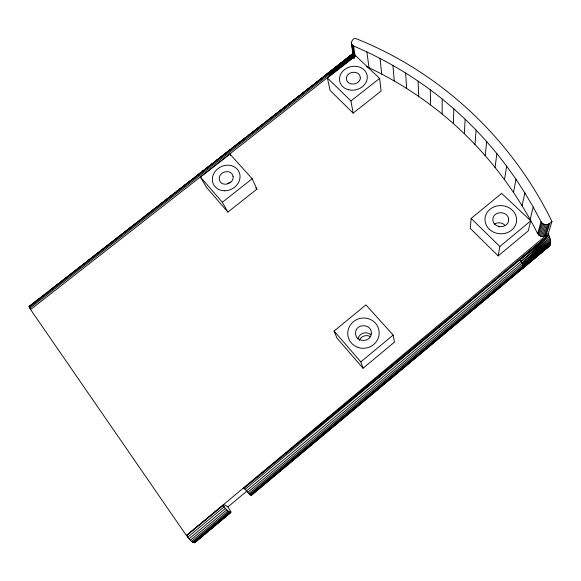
<?xml version="1.0" encoding="UTF-8"?>
<svg xmlns="http://www.w3.org/2000/svg" width="581" height="581" viewBox="0 0 581 581"><rect width="100%" height="100%" fill="white"/><g stroke="black" fill="none" stroke-linecap="round" stroke-linejoin="round"><path stroke-width="0.87" d="M551.95 221.521L549.749 223.351L546.096 235.399C543.547 237.513 539.219 236.707 537.694 233.736C514.548 187.801 481.961 146.594 442.126 113.999L442.214 99.039C415.313 77.367 385.392 59.48 353.582 46.015C349.602 44.417 351.752 39.341 354.962 38.208C440.521 71.899 511.788 138.939 551.95 221.521L548.224 233.627L186.436 535.559L191.454 541.456L193.146 542.538L194.962 542.669L195.02 542.117L230.984 512.028L227.934 506.901C216.662 499.58 228.943 513.916 230.984 512.028M453.398 123.608L453.841 108.843L442.214 99.039M464.35 133.753L465.149 119.207L453.841 108.843M474.96 144.437L476.108 130.122L465.149 119.207M471.14 218.434L470.283 228.42L498.178 255.887L528.26 230.875L530.765 220.824L501.643 193.371L471.14 218.434L499.849 246.489L498.178 255.887M485.2 155.65L486.689 141.59L476.108 130.122M495.063 167.386L496.886 153.609L486.689 141.59M504.504 179.645L506.661 166.166L496.886 153.609M243.737 487.742L250.091 494.896L550.628 243.497L550.294 239.314L548.224 233.627M513.517 192.42L515.986 179.26L506.661 166.166M522.065 205.703L524.846 192.877L515.986 179.26M530.133 219.48L533.205 207.018L524.846 192.877M537.694 233.736L541.049 221.666L533.205 207.018M538.34 234.702L541.717 222.654L541.049 221.666M539.219 235.516L542.632 223.489L541.717 222.654M540.286 236.126L543.736 224.113L542.632 223.489M29.05 306.637L353.263 53.612L29.05 306.637L30.582 309.557L186.436 535.559L223.22 505.296M541.477 236.496L544.971 224.491L547.542 224.44L549.749 223.351M542.727 236.605L546.263 224.6M543.961 236.452L547.542 224.44M545.101 236.046L548.725 224.019M327.067 73.765L352.573 53.88L316.87 82.044M359.254 340.459C360.837 336.079 366.618 334.198 370.518 336.711M246.308 491.025L521.012 261.537L549.415 236.431L519.763 259.99L245.008 489.413M243.875 487.924L548.842 234.978L519.763 259.99C521.629 261.755 525.224 267.354 521.607 268.865M248.639 493.647L522.747 264.457L550.57 240.614L522.028 263.062L247.55 492.47M523.655 267.129L522.29 268.284L523.692 267.144M522.304 268.763L550.025 245.371L251.174 495.426L250.091 494.896M548.842 234.978L412.8 349.304L244.049 488.156M550.294 239.314L522.028 263.062L549.909 237.912L521.012 261.537M190.285 540.33L226.844 509.777M191.454 541.456L227.963 510.939M192.434 542.211L228.87 511.738M249.503 494.475L550.744 242.793L549.779 245.785L251.21 495.433M193.146 542.538L229.495 512.122M465.337 315.948L466.725 314.786M493.821 292.12L495.208 290.958M497.292 289.207L498.68 288.045M500.764 286.302L502.158 285.14M230.701 512.558L194.57 542.792L230.751 512.551M187.685 537.272L224.281 506.719M188.999 538.899L225.588 508.339M227.934 506.901L246.816 491.119M363.045 368.238L360.83 361.89L393.155 335.063L365.943 304.887L334.082 331.068L337.002 338.149L363.045 368.238L394.448 342.129L393.155 335.063M499.849 246.489L530.765 220.824M186.436 535.559L223.104 505.15M525.776 265.423L527.17 264.275M529.255 262.554L530.642 261.406M532.726 259.685L549.408 245.908M522.747 264.457L550.73 241.812L523.125 265.633L550.628 243.497M353.756 54.716L329.238 74.499L29.791 308.329M29.268 307.334L353.43 54.062M227.875 212.094L256.947 189.13L252.19 178.752L229.916 154.059L200.467 177.067L206.466 187.365L227.875 212.094L222.334 202.268L200.467 177.067M353.154 113.135L381.114 91.05L379.625 78.377L355.688 55.812L327.372 77.934L330.131 90.469L353.154 113.135L350.939 100.963L327.372 77.934M222.334 202.268L252.19 178.752M350.939 100.963L379.625 78.377M147.923 214.295L150.777 212.058M163.61 201.977L170.741 196.378M179.304 189.66L180.727 188.542M182.158 187.423L190.002 181.265M197.845 175.099L199.268 173.98M200.699 172.862L209.966 165.585M214.963 161.663L213.532 162.782L214.905 161.634M216.386 160.545L217.81 159.426M219.24 158.308L230.65 149.346L216.335 160.516M45.303 294.015L29.152 306.281M49.596 290.66L63.91 279.49M65.341 278.372L66.771 277.26M68.202 276.142L82.517 264.972M83.947 263.854L85.378 262.735M86.809 261.617L101.123 250.447M102.554 249.329L103.984 248.21M105.415 247.092L119.73 235.922M121.16 234.804L122.591 233.693M124.022 232.574L138.336 221.397M139.767 220.286L156.224 207.439M158.373 205.761L174.83 192.914M176.98 191.236L193.437 178.389M195.586 176.718L212.043 163.871M246.329 137.109L234.927 146.005L246.322 137.131M281.24 109.853L266.991 120.979L278.386 112.148M282.671 108.741L296.92 97.623M298.344 96.504L299.767 95.393M301.198 94.282L313.312 84.826M224.644 154.495L226.074 153.377M243.228 139.948L244.659 138.83M261.094 125.961L264.667 123.165M279.679 111.414L284.683 107.492M298.256 96.867L303.979 92.386M314.699 83.998L323.276 77.28M332.557 70.01L341.831 62.748M30.582 309.557L354.098 56.844M262.002 124.915L248.465 135.467L265.568 122.09L264.137 123.252M279.817 111.036L281.24 109.925M282.664 108.814L294.066 99.932M298.344 96.599L299.767 95.487M301.19 94.376L310.457 87.157M316.87 82.161L326.13 74.942M332.55 69.938L342.543 62.16M331.126 70.947L326.849 74.259L352.071 54.323L348.963 57.141M332.557 69.843L343.974 61.005M353.437 56.016L329.238 74.499L327.561 73.634L353.408 54.055M328.301 73.889L353.742 54.658M354.04 56.793L329.238 74.499L330.298 75.436M498.498 226.692L499.566 226.844M543.736 224.113L544.971 224.491M366.589 66.612C393.627 79.161 419.003 95.204 442.126 113.999M255.734 187.786L256.947 189.13M334.082 331.068L360.83 361.89M229.916 154.059L230.664 155.606M251.355 494.983L251.435 495.419M351.382 42.239L353.952 58.173M351.338 43.161L353.771 58.187M352.711 45.514L354.541 56.974M352.021 44.853L354.156 58.085M353.582 46.015L355.26 56.582M366.872 51.927L369.015 67.701M379.989 58.391L381.753 74.07M392.909 65.406L394.296 80.977M405.611 72.981L406.627 88.421M418.08 81.108L418.727 96.41M430.289 89.794L430.565 104.936M494.337 224.179A7.698 6.885 4.2 0 1 504.678 225.007M227.512 183.661A6.928 6.079 -27 0 1 230.759 182.158M358.019 338.963A7.655 7.379 -11.1 0 1 370.925 334.83M233.054 176.464C234.266 184.3 220.686 187.692 219.291 179.34C218.136 171.548 231.616 168.178 233.054 176.464M508.673 219.771C508.498 229.03 492.811 228.638 492.855 219.473C493.095 210.271 508.658 210.656 508.673 219.771M371.274 333.4C370.998 343.139 354.737 342.572 355.587 332.702C355.921 323.029 372.058 323.588 371.274 333.4M360.293 78.072C359.806 85.618 346.254 86.38 346.407 78.232C346.937 70.729 360.394 69.967 360.293 78.072M233.497 147.124L232.073 148.235L233.497 147.124M358.208 347.511A15.745 15.128 -11.9 0 0 378.921 330.153A15.745 15.128 -11.9 0 0 353.263 321.787A15.745 15.128 -11.9 0 0 358.208 347.511M224.281 190.764A14.213 12.397 -26.9 0 0 239.052 171.903A14.213 12.397 -26.9 0 0 215.275 171.272A14.213 12.397 -26.9 0 0 224.281 190.764M489.347 229.277A15.825 14.089 3.7 0 0 515.979 223.896A15.825 14.089 3.7 0 0 497.096 205.957A15.825 14.089 3.7 0 0 489.347 229.277M348.658 89.772A14.031 11.831 -14.1 0 0 367.069 75.16A14.031 11.831 -14.1 0 0 344.402 69.727A14.031 11.831 -14.1 0 0 348.658 89.772"/></g></svg>
